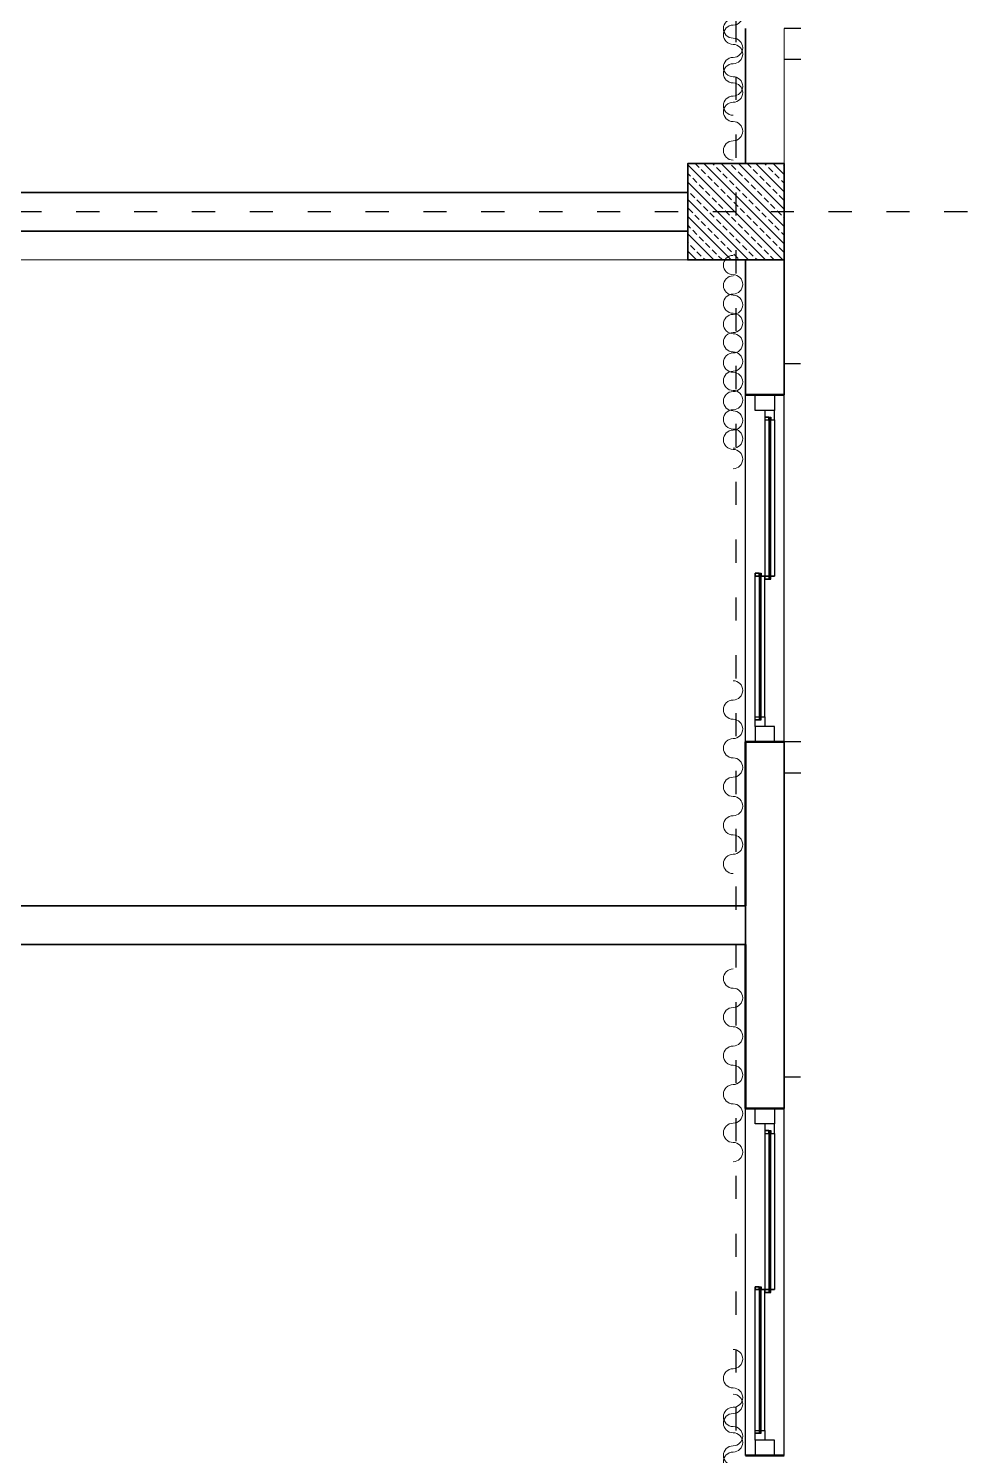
# Model space of a CAD drawing. Header units: millimetres. Extents: x 626118 to 667468, y 4481694 to 4492717.
# Drawn here: x 649408 to 649895, y 4483316 to 4484056 of the extents above; entities that cross this region are included whole.
import ezdxf

# ---------------------------------------------------------------- set-up
doc = ezdxf.new("R2010")
doc.units = ezdxf.units.MM
doc.linetypes.add('ACAD_ISO03W100', pattern=[30, 12, -18])
doc.linetypes.add('DUZ', pattern=[500, 500])
doc.layers.get('0').update_dxf_attribs({"color": 1, "linetype": 'DUZ'})
for name, color, linetype in [('AGAC', 116, 'Continuous'), ('KOLTAR_F', 145, 'Continuous'), ('PEN', 161, 'Continuous'), ('söve', 26, 'DUZ')]:
    doc.layers.add(name, color=color, linetype=linetype)
for name, color, linetype, lineweight in [('cam', 143, 'Continuous', 20), ('DUV', 220, 'Continuous', 50), ('DUVAR', 7, 'Continuous', 35), ('FE_PERDE', 205, 'Continuous', 15), ('gor25', 142, 'Continuous', 25), ('iç duvar', 7, 'Continuous', 50), ('KOLON_F', 3, 'Continuous', 35)]:
    doc.layers.add(name, color=color, linetype=linetype, lineweight=lineweight)
pattern_1 = [(135, (5151202.0106, 3823352.33), (-4.4901280605, -4.4901280605), []), (135, (5151202.0106, 3823356.8204), (-4.4901280605, -4.4901280605), [3.175, -1.5875])]

# ---------------------------------------------------------------- blocks, each defined once
blk = doc.blocks.new('GEN_BLOCK00601')
at = {"linetype": 'Continuous', "ltscale": 50}
for centre, start, end in [((50, 50), 0, 180), ((250, 50), 0, 180), ((450, 50), 0, 180), ((650, 50), 0, 180), ((850, 50), 0, 180), ((150, 50), 180, 0), ((350, 50), 180, 0), ((550, 50), 180, 0), ((750, 50), 180, 0), ((950, 50), 180, 0)]:
    blk.add_arc(centre, 50, start, end, dxfattribs=at)
for tag in ['Sfb', 'FLOOR']:
    blk.add_attdef(tag, (0, 0), '', height=1)

msp = doc.modelspace()

# ---------------------------------------------------------------- hatches: boundary and pattern name
at = {"layer": 'KOLTAR_F'}
h = msp.add_hatch(dxfattribs=at)
h.set_pattern_fill('ANSI33', color=256, angle=90, style=0)
h.set_pattern_definition(pattern_1)
h.paths.add_polyline_path([(649799.54, 4483935.81), (649799.54, 4483985.81), (649749.54, 4483985.81), (649749.54, 4483935.81)])
h = msp.add_hatch(dxfattribs=at)
h.set_pattern_fill('ANSI33', color=256, angle=90, style=0)
h.set_pattern_definition(pattern_1)
h.paths.add_polyline_path([(649799.54, 4483935.81), (649799.54, 4483985.81), (649749.54, 4483985.81), (649749.54, 4483935.81)])
h = msp.add_hatch(dxfattribs=at)
h.set_pattern_fill('ANSI33', color=256, angle=90, style=0)
h.set_pattern_definition(pattern_1)
h.paths.add_polyline_path([(649799.54, 4483935.81), (649799.54, 4483985.81), (649749.54, 4483985.81), (649749.54, 4483935.81)])
h = msp.add_hatch(dxfattribs=at)
h.set_pattern_fill('ANSI33', color=256, angle=90, style=0)
h.set_pattern_definition(pattern_1)
h.paths.add_polyline_path([(649799.54, 4483935.81), (649799.54, 4483985.81), (649749.54, 4483985.81), (649749.54, 4483935.81)])

# ---------------------------------------------------------------- linework, layer by layer
at = {"color": 232, "linetype": 'ACAD_ISO03W100'}
for p, q in [((649774.54, 4485860.81), (649774.54, 4482730.81)), ((649894.54, 4483960.81), (645954.54, 4483960.81))]:
    msp.add_line(p, q, dxfattribs=at)
at = {"layer": 'AGAC'}
for p, q in [((649779.54, 4483685.81), (649779.54, 4483865.81)), ((649779.54, 4483685.81), (649779.54, 4483865.81)), ((649799.54, 4483685.81), (649799.54, 4483865.81)), ((649799.54, 4483685.81), (649799.54, 4483865.81)), ((649779.54, 4483315.81), (649779.54, 4483495.81)), ((649779.54, 4483315.81), (649779.54, 4483495.81)), ((649799.54, 4483315.81), (649799.54, 4483495.81)), ((649799.54, 4483315.81), (649799.54, 4483495.81))]:
    msp.add_line(p, q, dxfattribs=at)
at = {"layer": 'cam'}
for p, q in [((649791.54, 4483854.31), (649791.54, 4483770.31)), ((649791.54, 4483854.31), (649791.54, 4483770.31)), ((649792.04, 4483854.31), (649792.04, 4483770.31)), ((649792.04, 4483854.31), (649792.04, 4483770.31)), ((649792.54, 4483854.31), (649792.54, 4483770.31)), ((649792.54, 4483854.31), (649792.54, 4483770.31)), ((649786.54, 4483697.31), (649786.54, 4483773.31)), ((649786.54, 4483697.31), (649786.54, 4483773.31)), ((649787.04, 4483697.31), (649787.04, 4483773.31)), ((649787.04, 4483697.31), (649787.04, 4483773.31)), ((649787.54, 4483697.31), (649787.54, 4483773.31)), ((649787.54, 4483697.31), (649787.54, 4483773.31)), ((649791.54, 4483484.31), (649791.54, 4483400.31)), ((649791.54, 4483484.31), (649791.54, 4483400.31)), ((649792.04, 4483484.31), (649792.04, 4483400.31)), ((649792.04, 4483484.31), (649792.04, 4483400.31)), ((649792.54, 4483484.31), (649792.54, 4483400.31)), ((649792.54, 4483484.31), (649792.54, 4483400.31)), ((649786.54, 4483327.31), (649786.54, 4483403.31)), ((649786.54, 4483327.31), (649786.54, 4483403.31)), ((649787.04, 4483327.31), (649787.04, 4483403.31)), ((649787.04, 4483327.31), (649787.04, 4483403.31)), ((649787.54, 4483327.31), (649787.54, 4483403.31)), ((649787.54, 4483327.31), (649787.54, 4483403.31))]:
    msp.add_line(p, q, dxfattribs=at)
at = {"layer": 'DUV'}
for p, q in [((649779.54, 4483865.81), (649799.54, 4483865.81)), ((649779.54, 4483865.81), (649799.54, 4483865.81)), ((649779.54, 4483865.81), (649799.54, 4483865.81)), ((649779.54, 4483865.81), (649799.54, 4483865.81)), ((649779.54, 4483685.81), (649799.54, 4483685.81)), ((649779.54, 4483685.81), (649779.54, 4483600.81)), ((649779.54, 4483685.81), (649799.54, 4483685.81)), ((649779.54, 4483685.81), (649799.54, 4483685.81)), ((649779.54, 4483685.81), (649799.54, 4483685.81)), ((649779.54, 4483495.81), (649779.54, 4483580.81)), ((649779.54, 4483495.81), (649799.54, 4483495.81)), ((649779.54, 4483495.81), (649799.54, 4483495.81)), ((649779.54, 4483495.81), (649799.54, 4483495.81)), ((649779.54, 4483495.81), (649799.54, 4483495.81)), ((649779.54, 4483315.81), (649799.54, 4483315.81)), ((649779.54, 4483315.81), (649799.54, 4483315.81)), ((649779.54, 4483315.81), (649799.54, 4483315.81)), ((649779.54, 4483315.81), (649799.54, 4483315.81))]:
    msp.add_line(p, q, dxfattribs=at)
at = {"layer": 'DUVAR'}
for p, q in [((649779.54, 4484055.81), (649779.54, 4483985.81)), ((649779.54, 4484055.81), (649779.54, 4483985.81)), ((649749.54, 4483970.81), (649279.54, 4483970.81)), ((649749.54, 4483950.81), (649279.54, 4483950.81)), ((649779.54, 4483865.81), (649779.54, 4483935.81)), ((649779.54, 4483865.81), (649779.54, 4483935.81)), ((649799.54, 4483865.81), (649799.54, 4483935.81)), ((649799.54, 4483865.81), (649799.54, 4483935.81)), ((649779.54, 4483865.81), (649799.54, 4483865.81)), ((649779.54, 4483865.81), (649799.54, 4483865.81)), ((649779.54, 4483685.81), (649799.54, 4483685.81)), ((649779.54, 4483495.81), (649779.54, 4483685.81)), ((649779.54, 4483600.81), (649779.54, 4483685.81)), ((649779.54, 4483685.81), (649799.54, 4483685.81)), ((649799.54, 4483495.81), (649799.54, 4483685.81)), ((649779.54, 4483600.81), (649279.54, 4483600.81)), ((649779.54, 4483580.81), (649279.54, 4483580.81)), ((649779.54, 4483580.81), (649779.54, 4483495.81)), ((649779.54, 4483495.81), (649799.54, 4483495.81)), ((649779.54, 4483495.81), (649799.54, 4483495.81)), ((649779.54, 4483315.81), (649799.54, 4483315.81)), ((649779.54, 4483315.81), (649799.54, 4483315.81))]:
    msp.add_line(p, q, dxfattribs=at)
at = {"layer": 'gor25'}
for p, q in [((649789.54, 4483852.81), (649789.54, 4483771.81)), ((649789.54, 4483852.81), (649789.54, 4483771.81)), ((649794.54, 4483852.81), (649794.54, 4483771.81)), ((649794.54, 4483852.81), (649794.54, 4483771.81)), ((649784.54, 4483698.81), (649784.54, 4483771.81)), ((649784.54, 4483698.81), (649784.54, 4483771.81)), ((649789.54, 4483698.81), (649789.54, 4483771.81)), ((649789.54, 4483698.81), (649789.54, 4483771.81)), ((649789.54, 4483482.81), (649789.54, 4483401.81)), ((649789.54, 4483482.81), (649789.54, 4483401.81)), ((649794.54, 4483482.81), (649794.54, 4483401.81)), ((649794.54, 4483482.81), (649794.54, 4483401.81)), ((649784.54, 4483328.81), (649784.54, 4483401.81)), ((649784.54, 4483328.81), (649784.54, 4483401.81)), ((649789.54, 4483328.81), (649789.54, 4483401.81)), ((649789.54, 4483328.81), (649789.54, 4483401.81))]:
    msp.add_line(p, q, dxfattribs=at)
at = {"layer": 'iç duvar', "color": 7, "lineweight": 18}
for p, q in [((649799.54, 4484055.81), (649799.54, 4483985.81)), ((649799.54, 4484055.81), (649799.54, 4483985.81)), ((649799.54, 4483495.81), (649799.54, 4483685.81))]:
    msp.add_line(p, q, dxfattribs=at)
at = {"layer": 'iç duvar', "color": 252, "linetype": 'Continuous', "lineweight": 5, "true_color": 0x939598}
msp.add_line((649279.54, 4483935.81), (649749.54, 4483935.81), dxfattribs=at)
at = {"layer": 'KOLON_F'}
msp.add_lwpolyline([(649799.54, 4483935.81), (649799.54, 4483985.81), (649749.54, 4483985.81), (649749.54, 4483935.81)], close=True, dxfattribs=at)
msp.add_lwpolyline([(649799.54, 4483935.81), (649799.54, 4483985.81), (649749.54, 4483985.81), (649749.54, 4483935.81)], close=True, dxfattribs=at)
msp.add_lwpolyline([(649799.54, 4483935.81), (649799.54, 4483985.81), (649749.54, 4483985.81), (649749.54, 4483935.81)], close=True, dxfattribs=at)
msp.add_lwpolyline([(649799.54, 4483935.81), (649799.54, 4483985.81), (649749.54, 4483985.81), (649749.54, 4483935.81)], close=True, dxfattribs=at)
at = {"layer": 'PEN'}
for points in [[(649794.54, 4483857.81), (649794.54, 4483857.81), (649784.54, 4483857.81), (649784.54, 4483865.81), (649784.54, 4483865.81), (649794.54, 4483865.81), (649794.54, 4483865.81), (649794.54, 4483865.81), (649794.54, 4483857.81)], [(649794.54, 4483857.81), (649794.54, 4483857.81), (649784.54, 4483857.81), (649784.54, 4483865.81), (649784.54, 4483865.81), (649794.54, 4483865.81), (649794.54, 4483865.81), (649794.54, 4483865.81), (649794.54, 4483857.81)], [(649794.54, 4483857.81), (649794.54, 4483857.81), (649789.54, 4483857.81), (649789.54, 4483854.31), (649791.54, 4483854.31), (649792.54, 4483854.31), (649792.54, 4483852.81), (649794.54, 4483852.81), (649794.54, 4483857.81)], [(649794.54, 4483857.81), (649794.54, 4483857.81), (649789.54, 4483857.81), (649789.54, 4483854.31), (649791.54, 4483854.31), (649792.54, 4483854.31), (649792.54, 4483852.81), (649794.54, 4483852.81), (649794.54, 4483857.81)], [(649789.54, 4483854.31), (649789.54, 4483852.81), (649791.54, 4483852.81), (649791.54, 4483854.31)], [(649789.54, 4483854.31), (649789.54, 4483852.81), (649791.54, 4483852.81), (649791.54, 4483854.31)], [(649789.54, 4483771.81), (649789.54, 4483771.81), (649784.54, 4483771.81), (649784.54, 4483773.31), (649786.54, 4483773.31), (649787.54, 4483773.31), (649787.54, 4483771.81), (649789.54, 4483771.81), (649789.54, 4483771.81)], [(649784.54, 4483773.31), (649784.54, 4483771.81), (649786.54, 4483771.81), (649786.54, 4483773.31)], [(649789.54, 4483771.81), (649789.54, 4483771.81), (649784.54, 4483771.81), (649784.54, 4483773.31), (649786.54, 4483773.31), (649787.54, 4483773.31), (649787.54, 4483771.81), (649789.54, 4483771.81), (649789.54, 4483771.81)], [(649784.54, 4483773.31), (649784.54, 4483771.81), (649786.54, 4483771.81), (649786.54, 4483773.31)], [(649789.54, 4483770.31), (649789.54, 4483771.81), (649791.54, 4483771.81), (649791.54, 4483770.31)], [(649794.54, 4483771.81), (649794.54, 4483771.81), (649789.54, 4483771.81), (649789.54, 4483770.31), (649791.54, 4483770.31), (649792.54, 4483770.31), (649792.54, 4483771.81), (649794.54, 4483771.81), (649794.54, 4483771.81)], [(649789.54, 4483770.31), (649789.54, 4483771.81), (649791.54, 4483771.81), (649791.54, 4483770.31)], [(649794.54, 4483771.81), (649794.54, 4483771.81), (649789.54, 4483771.81), (649789.54, 4483770.31), (649791.54, 4483770.31), (649792.54, 4483770.31), (649792.54, 4483771.81), (649794.54, 4483771.81), (649794.54, 4483771.81)], [(649789.54, 4483693.81), (649789.54, 4483693.81), (649784.54, 4483693.81), (649784.54, 4483697.31), (649786.54, 4483697.31), (649787.54, 4483697.31), (649787.54, 4483698.81), (649789.54, 4483698.81), (649789.54, 4483693.81)], [(649784.54, 4483697.31), (649784.54, 4483698.81), (649786.54, 4483698.81), (649786.54, 4483697.31)], [(649789.54, 4483693.81), (649789.54, 4483693.81), (649784.54, 4483693.81), (649784.54, 4483697.31), (649786.54, 4483697.31), (649787.54, 4483697.31), (649787.54, 4483698.81), (649789.54, 4483698.81), (649789.54, 4483693.81)], [(649784.54, 4483697.31), (649784.54, 4483698.81), (649786.54, 4483698.81), (649786.54, 4483697.31)], [(649794.54, 4483693.81), (649794.54, 4483693.81), (649784.54, 4483693.81), (649784.54, 4483685.81), (649784.54, 4483685.81), (649794.54, 4483685.81), (649794.54, 4483685.81), (649794.54, 4483685.81), (649794.54, 4483693.81)], [(649794.54, 4483693.81), (649794.54, 4483693.81), (649784.54, 4483693.81), (649784.54, 4483685.81), (649784.54, 4483685.81), (649794.54, 4483685.81), (649794.54, 4483685.81), (649794.54, 4483685.81), (649794.54, 4483693.81)], [(649794.54, 4483487.81), (649794.54, 4483487.81), (649784.54, 4483487.81), (649784.54, 4483495.81), (649784.54, 4483495.81), (649794.54, 4483495.81), (649794.54, 4483495.81), (649794.54, 4483495.81), (649794.54, 4483487.81)], [(649794.54, 4483487.81), (649794.54, 4483487.81), (649784.54, 4483487.81), (649784.54, 4483495.81), (649784.54, 4483495.81), (649794.54, 4483495.81), (649794.54, 4483495.81), (649794.54, 4483495.81), (649794.54, 4483487.81)], [(649794.54, 4483487.81), (649794.54, 4483487.81), (649789.54, 4483487.81), (649789.54, 4483484.31), (649791.54, 4483484.31), (649792.54, 4483484.31), (649792.54, 4483482.81), (649794.54, 4483482.81), (649794.54, 4483487.81)], [(649794.54, 4483487.81), (649794.54, 4483487.81), (649789.54, 4483487.81), (649789.54, 4483484.31), (649791.54, 4483484.31), (649792.54, 4483484.31), (649792.54, 4483482.81), (649794.54, 4483482.81), (649794.54, 4483487.81)], [(649789.54, 4483484.31), (649789.54, 4483482.81), (649791.54, 4483482.81), (649791.54, 4483484.31)], [(649789.54, 4483484.31), (649789.54, 4483482.81), (649791.54, 4483482.81), (649791.54, 4483484.31)], [(649789.54, 4483401.81), (649789.54, 4483401.81), (649784.54, 4483401.81), (649784.54, 4483403.31), (649786.54, 4483403.31), (649787.54, 4483403.31), (649787.54, 4483401.81), (649789.54, 4483401.81), (649789.54, 4483401.81)], [(649784.54, 4483403.31), (649784.54, 4483401.81), (649786.54, 4483401.81), (649786.54, 4483403.31)], [(649789.54, 4483401.81), (649789.54, 4483401.81), (649784.54, 4483401.81), (649784.54, 4483403.31), (649786.54, 4483403.31), (649787.54, 4483403.31), (649787.54, 4483401.81), (649789.54, 4483401.81), (649789.54, 4483401.81)], [(649784.54, 4483403.31), (649784.54, 4483401.81), (649786.54, 4483401.81), (649786.54, 4483403.31)], [(649789.54, 4483400.31), (649789.54, 4483401.81), (649791.54, 4483401.81), (649791.54, 4483400.31)], [(649794.54, 4483401.81), (649794.54, 4483401.81), (649789.54, 4483401.81), (649789.54, 4483400.31), (649791.54, 4483400.31), (649792.54, 4483400.31), (649792.54, 4483401.81), (649794.54, 4483401.81), (649794.54, 4483401.81)], [(649789.54, 4483400.31), (649789.54, 4483401.81), (649791.54, 4483401.81), (649791.54, 4483400.31)], [(649794.54, 4483401.81), (649794.54, 4483401.81), (649789.54, 4483401.81), (649789.54, 4483400.31), (649791.54, 4483400.31), (649792.54, 4483400.31), (649792.54, 4483401.81), (649794.54, 4483401.81), (649794.54, 4483401.81)], [(649789.54, 4483323.81), (649789.54, 4483323.81), (649784.54, 4483323.81), (649784.54, 4483327.31), (649786.54, 4483327.31), (649787.54, 4483327.31), (649787.54, 4483328.81), (649789.54, 4483328.81), (649789.54, 4483323.81)], [(649784.54, 4483327.31), (649784.54, 4483328.81), (649786.54, 4483328.81), (649786.54, 4483327.31)], [(649789.54, 4483323.81), (649789.54, 4483323.81), (649784.54, 4483323.81), (649784.54, 4483327.31), (649786.54, 4483327.31), (649787.54, 4483327.31), (649787.54, 4483328.81), (649789.54, 4483328.81), (649789.54, 4483323.81)], [(649784.54, 4483327.31), (649784.54, 4483328.81), (649786.54, 4483328.81), (649786.54, 4483327.31)], [(649794.54, 4483323.81), (649794.54, 4483323.81), (649784.54, 4483323.81), (649784.54, 4483315.81), (649784.54, 4483315.81), (649794.54, 4483315.81), (649794.54, 4483315.81), (649794.54, 4483315.81), (649794.54, 4483323.81)], [(649794.54, 4483323.81), (649794.54, 4483323.81), (649784.54, 4483323.81), (649784.54, 4483315.81), (649784.54, 4483315.81), (649794.54, 4483315.81), (649794.54, 4483315.81), (649794.54, 4483315.81), (649794.54, 4483323.81)]]:
    msp.add_lwpolyline(points, close=True, dxfattribs=at)
at = {"layer": 'söve'}
for p, q in [((649808.12, 4484055.81), (649799.54, 4484055.81)), ((649808.12, 4484039.68), (649799.54, 4484039.68)), ((649808.12, 4484039.68), (649799.54, 4484039.68)), ((649807.92, 4483881.94), (649799.54, 4483881.94)), ((649808.12, 4483685.81), (649799.54, 4483685.81)), ((649808.12, 4483669.68), (649799.54, 4483669.68)), ((649807.92, 4483511.94), (649799.54, 4483511.94))]:
    msp.add_line(p, q, dxfattribs=at)

# ---------------------------------------------------------------- block references
at = {"layer": 'FE_PERDE', "yscale": 0.10000020265579, "zscale": 0.10000020265579}
for p, xscale, rotation in [((649778.04, 4484010.81), 0.10000020265579, 90.00000000000001), ((649778.04, 4483927.55), -0.10000020265579, 90), ((649778.04, 4483270.81), 0.10000020265579, 90.00000000000001)]:
    msp.add_blockref('GEN_BLOCK00601', p, dxfattribs=dict(at, xscale=xscale, rotation=rotation))
at = {"layer": 'FE_PERDE', "extrusion": (0, 0, -1), "yscale": 0.10000020265579, "zscale": -0.10000020265579, "rotation": 270}
for p, xscale in [((-649778.04, 4483987.58), -0.10000020265579), ((-649778.04, 4483938.13), 0.10000020265579), ((-649778.04, 4483617.58), -0.10000020265579), ((-649778.04, 4483568.13), 0.10000020265579), ((-649778.04, 4483247.58), -0.10000020265579)]:
    msp.add_blockref('GEN_BLOCK00601', p, dxfattribs=dict(at, xscale=xscale))

doc.saveas('drawing.dxf')
